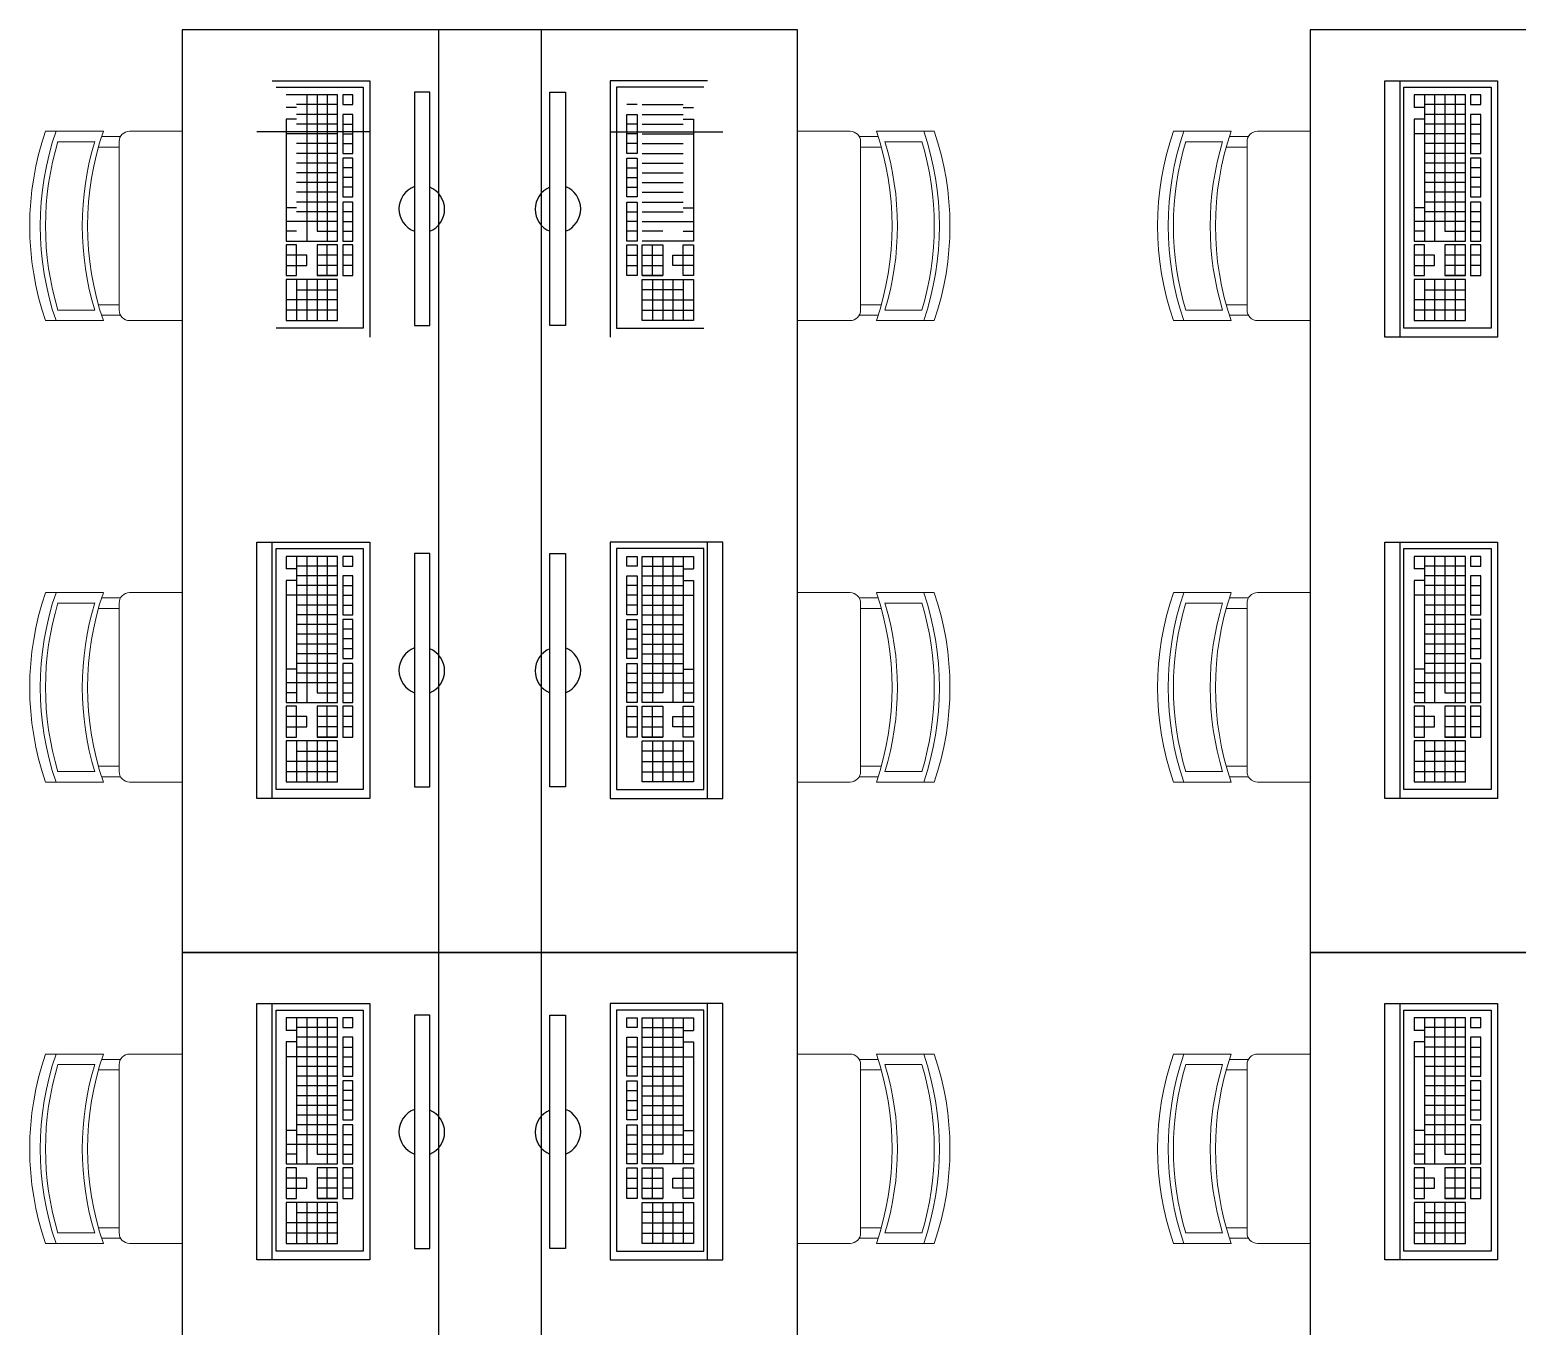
# Model space of a CAD drawing. Header units: millimetres. Extents: x 7034 to 7235, y -465 to -380.
# Drawn here: x 7184.072 to 7186.973, y -427.827 to -425.299 of the extents above; entities that cross this region are included whole.
import ezdxf

# ---------------------------------------------------------------- set-up
doc = ezdxf.new("R2010")
doc.units = ezdxf.units.MM
doc.header["$LTSCALE"] = 0.005
doc.linetypes.add('CONTINUO', pattern=[0])
doc.layers.get('0').update_dxf_attribs({"linetype": 'CONTINUO'})
doc.layers.add('- COTAS', color=12, linetype='Continuous')
doc.layers.add('0-LAYOUT', color=250, linetype='Continuous', lineweight=25)

# ---------------------------------------------------------------- blocks, each defined once
blk = doc.blocks.new('vafres')
at = {"lineweight": 13, "ltscale": 0.2}
for p, q in [((2157.847, 914.6481), (2157.847, 914.5352)), ((2158.2163, 914.6481), (2158.2163, 914.5352)), ((2157.8675, 914.5521), (2157.8675, 914.6239)), ((2158.1958, 914.5521), (2158.1958, 914.6239)), ((2157.8573, 914.5386), (2157.8573, 914.5017)), ((2157.8778, 914.5044), (2157.8778, 914.5455)), ((2158.1856, 914.5044), (2158.1856, 914.5448)), ((2158.2061, 914.5386), (2158.2061, 914.5017)), ((2158.1958, 914.5044), (2157.8675, 914.5044)), ((2157.847, 914.4839), (2157.847, 914.3813)), ((2158.2163, 914.4839), (2158.2163, 914.3813))]:
    blk.add_line(p, q, dxfattribs=at)
for centre, radius, start, end in [((2158.0317, 914.1094), 0.5694, 71.0753, 108.9246), ((2158.0317, 914.0889), 0.5694, 71.0753, 108.9246), ((2158.0317, 914.0787), 0.5694, 73.2016, 106.7984), ((2158.0317, 914.0787), 0.5694, 73.2016, 106.7984), ((2158.0317, 914.0069), 0.5694, 73.2016, 106.7984), ((2158.0317, 913.9966), 0.5694, 71.0753, 108.9246), ((2157.8675, 914.4839), 0.0205, 90, 180), ((2158.1958, 914.4839), 0.0205, 360, 90)]:
    blk.add_arc(centre, radius, start, end, dxfattribs=at)
blk = doc.blocks.new('A$C71B20ECF')
at = {"layer": '0-LAYOUT'}
for p, q in [((-0.895, -1.5), (-0.895, -5.3)), ((-0.695, -1.5), (-0.695, -5.3)), ((-1.2194, -1.5994), (-1.0294, -1.5994)), ((-1.2121, -1.6121), (-1.0421, -1.6121)), ((-1.0421, -1.6121), (-1.0421, -2.0821)), ((-1.0294, -1.5994), (-1.0294, -2.0994)), ((-0.9423, -1.6217), (-0.9423, -2.0769)), ((-0.9123, -1.6217), (-0.9423, -1.6217)), ((-0.9123, -2.0769), (-0.9123, -1.6217)), ((-0.6777, -2.0769), (-0.6777, -1.6217)), ((-0.6777, -1.6217), (-0.6477, -1.6217)), ((-0.6477, -1.6217), (-0.6477, -2.0769)), ((-0.5606, -1.5994), (-0.5606, -2.0994)), ((-0.3706, -1.5994), (-0.5606, -1.5994)), ((-0.5479, -1.6121), (-0.5479, -2.0821)), ((-0.3779, -1.6121), (-0.5479, -1.6121)), ((0.9506, -2.0994), (0.9506, -1.5994)), ((0.9506, -1.5994), (0.9806, -1.5994)), ((0.9806, -1.5994), (1.1706, -1.5994)), ((0.9806, -2.0994), (0.9806, -1.5994)), ((0.9879, -1.6121), (1.1579, -1.6121)), ((0.9879, -2.0821), (0.9879, -1.6121)), ((1.1579, -1.6121), (1.1579, -2.0821)), ((1.1706, -1.5994), (1.1706, -2.0994)), ((-1.0921, -1.6271), (-1.1921, -1.6271)), ((-1.1721, -1.6516), (-1.1921, -1.6516)), ((-1.0921, -1.6461), (-1.1721, -1.6461)), ((-1.1521, -1.6271), (-1.1521, -1.9121)), ((-1.1321, -1.6271), (-1.1321, -1.8931)), ((-1.1121, -1.6271), (-1.1121, -1.9121)), ((-1.0921, -1.9121), (-1.0921, -1.6271)), ((-1.0821, -1.6271), (-1.0821, -1.6461)), ((-1.0621, -1.6271), (-1.0821, -1.6271)), ((-1.0821, -1.6461), (-1.0621, -1.6461)), ((-1.0621, -1.6461), (-1.0621, -1.6271)), ((-0.5079, -1.6461), (-0.5279, -1.6461)), ((-0.4979, -1.6461), (-0.4179, -1.6461)), ((-0.4179, -1.6516), (-0.3979, -1.6516)), ((1.0079, -1.6271), (1.0079, -1.6516)), ((1.1079, -1.6271), (1.0079, -1.6271)), ((1.0279, -1.6516), (1.0079, -1.6516)), ((1.0279, -1.6271), (1.0279, -1.9121)), ((1.1079, -1.6461), (1.0279, -1.6461)), ((1.0479, -1.6271), (1.0479, -1.9121)), ((1.0679, -1.6271), (1.0679, -1.8931)), ((1.0879, -1.6271), (1.0879, -1.9121)), ((1.1079, -1.9121), (1.1079, -1.6271)), ((1.1179, -1.6271), (1.1179, -1.6461)), ((1.1379, -1.6271), (1.1179, -1.6271)), ((1.1179, -1.6461), (1.1379, -1.6461)), ((1.1379, -1.6461), (1.1379, -1.6271)), ((-1.1721, -1.6741), (-1.1921, -1.6741)), ((-1.1921, -1.6741), (-1.1921, -1.9121)), ((-1.0921, -1.6651), (-1.1721, -1.6651)), ((-1.0821, -1.6651), (-1.0821, -1.7411)), ((-1.0621, -1.6651), (-1.0821, -1.6651)), ((-1.0621, -1.7411), (-1.0621, -1.6651)), ((-0.5279, -1.7411), (-0.5279, -1.6651)), ((-0.5279, -1.6651), (-0.5079, -1.6651)), ((-0.5079, -1.6651), (-0.5079, -1.7411)), ((-0.4979, -1.6651), (-0.4179, -1.6651)), ((-0.4179, -1.6741), (-0.3979, -1.6741)), ((-0.3979, -1.6741), (-0.3979, -1.9121)), ((1.0279, -1.6741), (1.0079, -1.6741)), ((1.0079, -1.6741), (1.0079, -1.9121)), ((1.1079, -1.6651), (1.0279, -1.6651)), ((1.1179, -1.6651), (1.1179, -1.7411)), ((1.1379, -1.6651), (1.1179, -1.6651)), ((1.1379, -1.7411), (1.1379, -1.6651)), ((-1.2194, -1.6994), (-1.2494, -1.6994)), ((-1.0294, -1.6994), (-1.2194, -1.6994)), ((-1.0921, -1.7031), (-1.1921, -1.7031)), ((-1.0921, -1.6841), (-1.1721, -1.6841)), ((-1.0821, -1.6841), (-1.0621, -1.6841)), ((-1.0821, -1.7031), (-1.0621, -1.7031)), ((-0.5606, -1.6994), (-0.3706, -1.6994)), ((-0.5079, -1.6841), (-0.5279, -1.6841)), ((-0.5079, -1.7031), (-0.5279, -1.7031)), ((-0.4979, -1.6841), (-0.4179, -1.6841)), ((-0.4979, -1.7031), (-0.3979, -1.7031)), ((-0.3706, -1.6994), (-0.3406, -1.6994)), ((1.1079, -1.7031), (1.0079, -1.7031)), ((1.1079, -1.6841), (1.0279, -1.6841)), ((1.1179, -1.6841), (1.1379, -1.6841)), ((1.1179, -1.7031), (1.1379, -1.7031)), ((-1.0921, -1.7221), (-1.1721, -1.7221)), ((-1.0821, -1.7221), (-1.0621, -1.7221)), ((-0.5079, -1.7221), (-0.5279, -1.7221)), ((-0.4979, -1.7221), (-0.4179, -1.7221)), ((1.1079, -1.7221), (1.0279, -1.7221)), ((1.1179, -1.7221), (1.1379, -1.7221)), ((-1.0921, -1.7411), (-1.1721, -1.7411)), ((-1.0921, -1.7601), (-1.1721, -1.7601)), ((-1.0821, -1.7411), (-1.0621, -1.7411)), ((-1.0821, -1.7502), (-1.0821, -1.8262)), ((-1.0621, -1.7502), (-1.0821, -1.7502)), ((-1.0621, -1.7692), (-1.0821, -1.7692)), ((-1.0621, -1.8262), (-1.0621, -1.7502)), ((-0.5079, -1.7411), (-0.5279, -1.7411)), ((-0.5279, -1.8262), (-0.5279, -1.7502)), ((-0.5279, -1.7502), (-0.5079, -1.7502)), ((-0.5279, -1.7692), (-0.5079, -1.7692)), ((-0.5079, -1.7502), (-0.5079, -1.8262)), ((-0.4979, -1.7411), (-0.4179, -1.7411)), ((-0.4979, -1.7601), (-0.4179, -1.7601)), ((1.1079, -1.7411), (1.0279, -1.7411)), ((1.1079, -1.7601), (1.0279, -1.7601)), ((1.1179, -1.7411), (1.1379, -1.7411)), ((1.1179, -1.7502), (1.1179, -1.8262)), ((1.1379, -1.7502), (1.1179, -1.7502)), ((1.1379, -1.7692), (1.1179, -1.7692)), ((1.1379, -1.8262), (1.1379, -1.7502)), ((-1.0921, -1.7791), (-1.1721, -1.7791)), ((-1.0921, -1.7981), (-1.1721, -1.7981)), ((-1.0621, -1.7882), (-1.0821, -1.7882)), ((-0.5279, -1.7882), (-0.5079, -1.7882)), ((-0.4979, -1.7791), (-0.4179, -1.7791)), ((-0.4979, -1.7981), (-0.4179, -1.7981)), ((1.1079, -1.7791), (1.0279, -1.7791)), ((1.1079, -1.7981), (1.0279, -1.7981)), ((1.1379, -1.7882), (1.1179, -1.7882)), ((-1.0921, -1.8171), (-1.1721, -1.8171)), ((-1.0621, -1.8072), (-1.0821, -1.8072)), ((-1.0821, -1.8262), (-1.0621, -1.8262)), ((-0.5279, -1.8072), (-0.5079, -1.8072)), ((-0.5079, -1.8262), (-0.5279, -1.8262)), ((-0.4979, -1.8171), (-0.4179, -1.8171)), ((1.1079, -1.8171), (1.0279, -1.8171)), ((1.1379, -1.8072), (1.1179, -1.8072)), ((1.1179, -1.8262), (1.1379, -1.8262)), ((-1.1721, -1.8471), (-1.1921, -1.8471)), ((-1.0921, -1.8361), (-1.1721, -1.8361)), ((-1.0921, -1.8551), (-1.1721, -1.8551)), ((-1.0821, -1.8361), (-1.0821, -1.9121)), ((-1.0621, -1.8361), (-1.0821, -1.8361)), ((-1.0621, -1.8551), (-1.0821, -1.8551)), ((-1.0621, -1.9121), (-1.0621, -1.8361)), ((-0.5279, -1.9121), (-0.5279, -1.8361)), ((-0.5279, -1.8361), (-0.5079, -1.8361)), ((-0.5279, -1.8551), (-0.5079, -1.8551)), ((-0.5079, -1.8361), (-0.5079, -1.9121)), ((-0.4979, -1.8361), (-0.4179, -1.8361)), ((-0.4979, -1.8551), (-0.4179, -1.8551)), ((-0.4179, -1.8471), (-0.3979, -1.8471)), ((1.0279, -1.8471), (1.0079, -1.8471)), ((1.1079, -1.8361), (1.0279, -1.8361)), ((1.1079, -1.8551), (1.0279, -1.8551)), ((1.1179, -1.8361), (1.1179, -1.9121)), ((1.1379, -1.8361), (1.1179, -1.8361)), ((1.1379, -1.8551), (1.1179, -1.8551)), ((1.1379, -1.9121), (1.1379, -1.8361)), ((-1.0921, -1.8741), (-1.1921, -1.8741)), ((-1.0821, -1.8741), (-1.0621, -1.8741)), ((-0.5079, -1.8741), (-0.5279, -1.8741)), ((-0.4979, -1.8741), (-0.3979, -1.8741)), ((1.1079, -1.8741), (1.0079, -1.8741)), ((1.1179, -1.8741), (1.1379, -1.8741)), ((-1.1721, -1.8931), (-1.1921, -1.8931)), ((-1.1921, -1.9121), (-1.0921, -1.9121)), ((-1.1321, -1.8931), (-1.0921, -1.8931)), ((-1.0821, -1.8931), (-1.0621, -1.8931)), ((-1.0821, -1.9121), (-1.0621, -1.9121)), ((-0.5079, -1.8931), (-0.5279, -1.8931)), ((-0.5079, -1.9121), (-0.5279, -1.9121)), ((-0.4579, -1.8931), (-0.4979, -1.8931)), ((-0.3979, -1.9121), (-0.4979, -1.9121)), ((-0.4179, -1.8931), (-0.3979, -1.8931)), ((1.0279, -1.8931), (1.0079, -1.8931)), ((1.0079, -1.9121), (1.1079, -1.9121)), ((1.0679, -1.8931), (1.1079, -1.8931)), ((1.1179, -1.8931), (1.1379, -1.8931)), ((1.1179, -1.9121), (1.1379, -1.9121)), ((-1.1921, -1.9196), (-1.1921, -1.9796)), ((-1.1721, -1.9196), (-1.1921, -1.9196)), ((-1.1521, -1.9396), (-1.1921, -1.9396)), ((-1.1721, -1.9796), (-1.1721, -1.9196)), ((-1.1521, -1.9596), (-1.1521, -1.9396)), ((-1.1321, -1.9196), (-1.1321, -1.9796)), ((-1.0921, -1.9196), (-1.1321, -1.9196)), ((-1.0921, -1.9396), (-1.1321, -1.9396)), ((-1.1121, -1.9796), (-1.1121, -1.9196)), ((-1.0921, -1.9796), (-1.0921, -1.9196)), ((-1.0821, -1.9196), (-1.0821, -1.9796)), ((-1.0621, -1.9196), (-1.0821, -1.9196)), ((-1.0621, -1.9396), (-1.0821, -1.9396)), ((-1.0621, -1.9796), (-1.0621, -1.9196)), ((-0.5279, -1.9796), (-0.5279, -1.9196)), ((-0.5279, -1.9196), (-0.5079, -1.9196)), ((-0.5279, -1.9396), (-0.5079, -1.9396)), ((-0.5079, -1.9196), (-0.5079, -1.9796)), ((-0.4979, -1.9796), (-0.4979, -1.9196)), ((-0.4979, -1.9196), (-0.4579, -1.9196)), ((-0.4979, -1.9396), (-0.4579, -1.9396)), ((-0.4779, -1.9796), (-0.4779, -1.9196)), ((-0.4579, -1.9196), (-0.4579, -1.9796)), ((-0.4379, -1.9596), (-0.4379, -1.9396)), ((-0.4379, -1.9396), (-0.3979, -1.9396)), ((-0.4179, -1.9196), (-0.3979, -1.9196)), ((-0.4179, -1.9796), (-0.4179, -1.9196)), ((-0.3979, -1.9196), (-0.3979, -1.9796)), ((1.0079, -1.9196), (1.0079, -1.9796)), ((1.0279, -1.9196), (1.0079, -1.9196)), ((1.0479, -1.9396), (1.0079, -1.9396)), ((1.0279, -1.9796), (1.0279, -1.9196)), ((1.0479, -1.9596), (1.0479, -1.9396)), ((1.0679, -1.9196), (1.0679, -1.9796)), ((1.1079, -1.9196), (1.0679, -1.9196)), ((1.1079, -1.9396), (1.0679, -1.9396)), ((1.0879, -1.9796), (1.0879, -1.9196)), ((1.1079, -1.9796), (1.1079, -1.9196)), ((1.1179, -1.9196), (1.1179, -1.9796)), ((1.1379, -1.9196), (1.1179, -1.9196)), ((1.1379, -1.9396), (1.1179, -1.9396)), ((1.1379, -1.9796), (1.1379, -1.9196)), ((-1.1921, -1.9596), (-1.1521, -1.9596)), ((-1.0921, -1.9596), (-1.1321, -1.9596)), ((-1.0621, -1.9596), (-1.0821, -1.9596)), ((-0.5279, -1.9596), (-0.5079, -1.9596)), ((-0.4979, -1.9596), (-0.4579, -1.9596)), ((-0.3979, -1.9596), (-0.4379, -1.9596)), ((1.0079, -1.9596), (1.0479, -1.9596)), ((1.1079, -1.9596), (1.0679, -1.9596)), ((1.1379, -1.9596), (1.1179, -1.9596)), ((-1.1921, -1.9796), (-1.1721, -1.9796)), ((-1.1921, -1.9871), (-1.1921, -2.0671)), ((-1.0921, -1.9871), (-1.1921, -1.9871)), ((-1.1721, -1.9871), (-1.1721, -2.0671)), ((-1.1521, -1.9871), (-1.1521, -2.0671)), ((-1.1321, -1.9796), (-1.0921, -1.9796)), ((-1.0921, -1.9796), (-1.1321, -1.9796)), ((-1.1321, -1.9871), (-1.1321, -2.0671)), ((-1.1121, -1.9871), (-1.1121, -2.0671)), ((-1.0921, -2.0671), (-1.0921, -1.9871)), ((-1.0821, -1.9796), (-1.0621, -1.9796)), ((-0.5079, -1.9796), (-0.5279, -1.9796)), ((-0.4579, -1.9796), (-0.4979, -1.9796)), ((-0.4979, -1.9796), (-0.4579, -1.9796)), ((-0.4979, -2.0671), (-0.4979, -1.9871)), ((-0.4979, -1.9871), (-0.3979, -1.9871)), ((-0.4779, -1.9871), (-0.4779, -2.0671)), ((-0.4579, -1.9871), (-0.4579, -2.0671)), ((-0.4379, -1.9871), (-0.4379, -2.0671)), ((-0.3979, -1.9796), (-0.4179, -1.9796)), ((-0.4179, -1.9871), (-0.4179, -2.0671)), ((-0.3979, -1.9871), (-0.3979, -2.0671)), ((1.0079, -1.9796), (1.0279, -1.9796)), ((1.0079, -1.9871), (1.0079, -2.0671)), ((1.1079, -1.9871), (1.0079, -1.9871)), ((1.0279, -1.9871), (1.0279, -2.0671)), ((1.0479, -1.9871), (1.0479, -2.0671)), ((1.0679, -1.9796), (1.1079, -1.9796)), ((1.1079, -1.9796), (1.0679, -1.9796)), ((1.0679, -1.9871), (1.0679, -2.0671)), ((1.0879, -1.9871), (1.0879, -2.0671)), ((1.1079, -2.0671), (1.1079, -1.9871)), ((1.1179, -1.9796), (1.1379, -1.9796)), ((-1.0921, -2.0271), (-1.1921, -2.0271)), ((-1.1721, -2.0071), (-1.0921, -2.0071)), ((-0.4179, -2.0071), (-0.4979, -2.0071)), ((-0.4979, -2.0271), (-0.3979, -2.0271)), ((1.1079, -2.0271), (1.0079, -2.0271)), ((1.0279, -2.0071), (1.1079, -2.0071)), ((-1.0921, -2.0471), (-1.1921, -2.0471)), ((-0.4979, -2.0471), (-0.3979, -2.0471)), ((1.1079, -2.0471), (1.0079, -2.0471)), ((-1.0421, -2.0821), (-1.2121, -2.0821)), ((-1.1921, -2.0671), (-1.0921, -2.0671)), ((-0.9423, -2.0769), (-0.9123, -2.0769)), ((-0.6477, -2.0769), (-0.6777, -2.0769)), ((-0.5479, -2.0821), (-0.3779, -2.0821)), ((-0.3979, -2.0671), (-0.4979, -2.0671)), ((1.1579, -2.0821), (0.9879, -2.0821)), ((1.0079, -2.0671), (1.1079, -2.0671)), ((0.9806, -2.0994), (0.9506, -2.0994)), ((1.1706, -2.0994), (0.9806, -2.0994)), ((-1.2494, -2.9994), (-1.2494, -2.4994)), ((-1.2494, -2.4994), (-1.2194, -2.4994)), ((-1.2194, -2.4994), (-1.0294, -2.4994)), ((-1.2194, -2.9994), (-1.2194, -2.4994)), ((-1.2121, -2.5121), (-1.0421, -2.5121)), ((-1.2121, -2.9821), (-1.2121, -2.5121)), ((-1.0421, -2.5121), (-1.0421, -2.9821)), ((-1.0294, -2.4994), (-1.0294, -2.9994)), ((-0.9423, -2.5217), (-0.9423, -2.9769)), ((-0.9123, -2.5217), (-0.9423, -2.5217)), ((-0.9123, -2.9769), (-0.9123, -2.5217)), ((-0.6777, -2.9769), (-0.6777, -2.5217)), ((-0.6777, -2.5217), (-0.6477, -2.5217)), ((-0.6477, -2.5217), (-0.6477, -2.9769)), ((-0.5606, -2.4994), (-0.5606, -2.9994)), ((-0.3706, -2.4994), (-0.5606, -2.4994)), ((-0.5479, -2.5121), (-0.5479, -2.9821)), ((-0.3779, -2.5121), (-0.5479, -2.5121)), ((-0.3779, -2.9821), (-0.3779, -2.5121)), ((-0.3706, -2.9994), (-0.3706, -2.4994)), ((-0.3406, -2.4994), (-0.3706, -2.4994)), ((-0.3406, -2.9994), (-0.3406, -2.4994)), ((0.9506, -2.9994), (0.9506, -2.4994)), ((0.9506, -2.4994), (0.9806, -2.4994)), ((0.9806, -2.4994), (1.1706, -2.4994)), ((0.9806, -2.9994), (0.9806, -2.4994)), ((0.9879, -2.5121), (1.1579, -2.5121)), ((0.9879, -2.9821), (0.9879, -2.5121)), ((1.1579, -2.5121), (1.1579, -2.9821)), ((1.1706, -2.4994), (1.1706, -2.9994)), ((-1.1921, -2.5271), (-1.1921, -2.5516)), ((-1.0921, -2.5271), (-1.1921, -2.5271)), ((-1.1721, -2.5516), (-1.1921, -2.5516)), ((-1.1721, -2.5271), (-1.1721, -2.8121)), ((-1.0921, -2.5461), (-1.1721, -2.5461)), ((-1.1521, -2.5271), (-1.1521, -2.8121)), ((-1.1321, -2.5271), (-1.1321, -2.7931)), ((-1.1121, -2.5271), (-1.1121, -2.8121)), ((-1.0921, -2.8121), (-1.0921, -2.5271)), ((-1.0821, -2.5271), (-1.0821, -2.5461)), ((-1.0621, -2.5271), (-1.0821, -2.5271)), ((-1.0821, -2.5461), (-1.0621, -2.5461)), ((-1.0621, -2.5461), (-1.0621, -2.5271)), ((-0.5279, -2.5461), (-0.5279, -2.5271)), ((-0.5279, -2.5271), (-0.5079, -2.5271)), ((-0.5079, -2.5461), (-0.5279, -2.5461)), ((-0.5079, -2.5271), (-0.5079, -2.5461)), ((-0.4979, -2.8121), (-0.4979, -2.5271)), ((-0.4979, -2.5271), (-0.3979, -2.5271)), ((-0.4979, -2.5461), (-0.4179, -2.5461)), ((-0.4779, -2.5271), (-0.4779, -2.8121)), ((-0.4579, -2.5271), (-0.4579, -2.7931)), ((-0.4379, -2.5271), (-0.4379, -2.8121)), ((-0.4179, -2.5271), (-0.4179, -2.8121)), ((-0.4179, -2.5516), (-0.3979, -2.5516)), ((-0.3979, -2.5271), (-0.3979, -2.5516)), ((1.0079, -2.5271), (1.0079, -2.5516)), ((1.1079, -2.5271), (1.0079, -2.5271)), ((1.0279, -2.5516), (1.0079, -2.5516)), ((1.0279, -2.5271), (1.0279, -2.8121)), ((1.1079, -2.5461), (1.0279, -2.5461)), ((1.0479, -2.5271), (1.0479, -2.8121)), ((1.0679, -2.5271), (1.0679, -2.7931)), ((1.0879, -2.5271), (1.0879, -2.8121)), ((1.1079, -2.8121), (1.1079, -2.5271)), ((1.1179, -2.5271), (1.1179, -2.5461)), ((1.1379, -2.5271), (1.1179, -2.5271)), ((1.1179, -2.5461), (1.1379, -2.5461)), ((1.1379, -2.5461), (1.1379, -2.5271)), ((-1.1721, -2.5741), (-1.1921, -2.5741)), ((-1.1921, -2.5741), (-1.1921, -2.8121)), ((-1.0921, -2.5651), (-1.1721, -2.5651)), ((-1.0821, -2.5651), (-1.0821, -2.6411)), ((-1.0621, -2.5651), (-1.0821, -2.5651)), ((-1.0621, -2.6411), (-1.0621, -2.5651)), ((-0.5279, -2.6411), (-0.5279, -2.5651)), ((-0.5279, -2.5651), (-0.5079, -2.5651)), ((-0.5079, -2.5651), (-0.5079, -2.6411)), ((-0.4979, -2.5651), (-0.4179, -2.5651)), ((-0.4179, -2.5741), (-0.3979, -2.5741)), ((-0.3979, -2.5741), (-0.3979, -2.8121)), ((1.0279, -2.5741), (1.0079, -2.5741)), ((1.0079, -2.5741), (1.0079, -2.8121)), ((1.1079, -2.5651), (1.0279, -2.5651)), ((1.1179, -2.5651), (1.1179, -2.6411)), ((1.1379, -2.5651), (1.1179, -2.5651)), ((1.1379, -2.6411), (1.1379, -2.5651)), ((-1.0921, -2.6031), (-1.1921, -2.6031)), ((-1.0921, -2.5841), (-1.1721, -2.5841)), ((-1.0821, -2.5841), (-1.0621, -2.5841)), ((-1.0821, -2.6031), (-1.0621, -2.6031)), ((-0.5079, -2.5841), (-0.5279, -2.5841)), ((-0.5079, -2.6031), (-0.5279, -2.6031)), ((-0.4979, -2.5841), (-0.4179, -2.5841)), ((-0.4979, -2.6031), (-0.3979, -2.6031)), ((1.1079, -2.6031), (1.0079, -2.6031)), ((1.1079, -2.5841), (1.0279, -2.5841)), ((1.1179, -2.5841), (1.1379, -2.5841)), ((1.1179, -2.6031), (1.1379, -2.6031)), ((-1.0921, -2.6221), (-1.1721, -2.6221)), ((-1.0821, -2.6221), (-1.0621, -2.6221)), ((-0.5079, -2.6221), (-0.5279, -2.6221)), ((-0.4979, -2.6221), (-0.4179, -2.6221)), ((1.1079, -2.6221), (1.0279, -2.6221)), ((1.1179, -2.6221), (1.1379, -2.6221)), ((-1.0921, -2.6411), (-1.1721, -2.6411)), ((-1.0921, -2.6601), (-1.1721, -2.6601)), ((-1.0821, -2.6411), (-1.0621, -2.6411)), ((-1.0821, -2.6502), (-1.0821, -2.7262)), ((-1.0621, -2.6502), (-1.0821, -2.6502)), ((-1.0621, -2.6692), (-1.0821, -2.6692)), ((-1.0621, -2.7262), (-1.0621, -2.6502)), ((-0.5079, -2.6411), (-0.5279, -2.6411)), ((-0.5279, -2.7262), (-0.5279, -2.6502)), ((-0.5279, -2.6502), (-0.5079, -2.6502)), ((-0.5279, -2.6692), (-0.5079, -2.6692)), ((-0.5079, -2.6502), (-0.5079, -2.7262)), ((-0.4979, -2.6411), (-0.4179, -2.6411)), ((-0.4979, -2.6601), (-0.4179, -2.6601)), ((1.1079, -2.6411), (1.0279, -2.6411)), ((1.1079, -2.6601), (1.0279, -2.6601)), ((1.1179, -2.6411), (1.1379, -2.6411)), ((1.1179, -2.6502), (1.1179, -2.7262)), ((1.1379, -2.6502), (1.1179, -2.6502)), ((1.1379, -2.6692), (1.1179, -2.6692)), ((1.1379, -2.7262), (1.1379, -2.6502)), ((-1.0921, -2.6791), (-1.1721, -2.6791)), ((-1.0921, -2.6981), (-1.1721, -2.6981)), ((-1.0621, -2.6882), (-1.0821, -2.6882)), ((-0.5279, -2.6882), (-0.5079, -2.6882)), ((-0.4979, -2.6791), (-0.4179, -2.6791)), ((-0.4979, -2.6981), (-0.4179, -2.6981)), ((1.1079, -2.6791), (1.0279, -2.6791)), ((1.1079, -2.6981), (1.0279, -2.6981)), ((1.1379, -2.6882), (1.1179, -2.6882)), ((-1.0921, -2.7171), (-1.1721, -2.7171)), ((-1.0621, -2.7072), (-1.0821, -2.7072)), ((-1.0821, -2.7262), (-1.0621, -2.7262)), ((-0.5279, -2.7072), (-0.5079, -2.7072)), ((-0.5079, -2.7262), (-0.5279, -2.7262)), ((-0.4979, -2.7171), (-0.4179, -2.7171)), ((1.1079, -2.7171), (1.0279, -2.7171)), ((1.1379, -2.7072), (1.1179, -2.7072)), ((1.1179, -2.7262), (1.1379, -2.7262)), ((-1.1721, -2.7471), (-1.1921, -2.7471)), ((-1.0921, -2.7361), (-1.1721, -2.7361)), ((-1.0921, -2.7551), (-1.1721, -2.7551)), ((-1.0821, -2.7361), (-1.0821, -2.8121)), ((-1.0621, -2.7361), (-1.0821, -2.7361)), ((-1.0621, -2.7551), (-1.0821, -2.7551)), ((-1.0621, -2.8121), (-1.0621, -2.7361)), ((-0.5279, -2.8121), (-0.5279, -2.7361)), ((-0.5279, -2.7361), (-0.5079, -2.7361)), ((-0.5279, -2.7551), (-0.5079, -2.7551)), ((-0.5079, -2.7361), (-0.5079, -2.8121)), ((-0.4979, -2.7361), (-0.4179, -2.7361)), ((-0.4979, -2.7551), (-0.4179, -2.7551)), ((-0.4179, -2.7471), (-0.3979, -2.7471)), ((1.0279, -2.7471), (1.0079, -2.7471)), ((1.1079, -2.7361), (1.0279, -2.7361)), ((1.1079, -2.7551), (1.0279, -2.7551)), ((1.1179, -2.7361), (1.1179, -2.8121)), ((1.1379, -2.7361), (1.1179, -2.7361)), ((1.1379, -2.7551), (1.1179, -2.7551)), ((1.1379, -2.8121), (1.1379, -2.7361)), ((-1.0921, -2.7741), (-1.1921, -2.7741)), ((-1.0821, -2.7741), (-1.0621, -2.7741)), ((-0.5079, -2.7741), (-0.5279, -2.7741)), ((-0.4979, -2.7741), (-0.3979, -2.7741)), ((1.1079, -2.7741), (1.0079, -2.7741)), ((1.1179, -2.7741), (1.1379, -2.7741)), ((-1.1721, -2.7931), (-1.1921, -2.7931)), ((-1.1921, -2.8121), (-1.0921, -2.8121)), ((-1.1321, -2.7931), (-1.0921, -2.7931)), ((-1.0821, -2.7931), (-1.0621, -2.7931)), ((-1.0821, -2.8121), (-1.0621, -2.8121)), ((-0.5079, -2.7931), (-0.5279, -2.7931)), ((-0.5079, -2.8121), (-0.5279, -2.8121)), ((-0.4579, -2.7931), (-0.4979, -2.7931)), ((-0.3979, -2.8121), (-0.4979, -2.8121)), ((-0.4179, -2.7931), (-0.3979, -2.7931)), ((1.0279, -2.7931), (1.0079, -2.7931)), ((1.0079, -2.8121), (1.1079, -2.8121)), ((1.0679, -2.7931), (1.1079, -2.7931)), ((1.1179, -2.7931), (1.1379, -2.7931)), ((1.1179, -2.8121), (1.1379, -2.8121)), ((-1.1921, -2.8196), (-1.1921, -2.8796)), ((-1.1721, -2.8196), (-1.1921, -2.8196)), ((-1.1521, -2.8396), (-1.1921, -2.8396)), ((-1.1721, -2.8796), (-1.1721, -2.8196)), ((-1.1521, -2.8596), (-1.1521, -2.8396)), ((-1.1321, -2.8196), (-1.1321, -2.8796)), ((-1.0921, -2.8196), (-1.1321, -2.8196)), ((-1.0921, -2.8396), (-1.1321, -2.8396)), ((-1.1121, -2.8796), (-1.1121, -2.8196)), ((-1.0921, -2.8796), (-1.0921, -2.8196)), ((-1.0821, -2.8196), (-1.0821, -2.8796)), ((-1.0621, -2.8196), (-1.0821, -2.8196)), ((-1.0621, -2.8396), (-1.0821, -2.8396)), ((-1.0621, -2.8796), (-1.0621, -2.8196)), ((-0.5279, -2.8796), (-0.5279, -2.8196)), ((-0.5279, -2.8196), (-0.5079, -2.8196)), ((-0.5279, -2.8396), (-0.5079, -2.8396)), ((-0.5079, -2.8196), (-0.5079, -2.8796)), ((-0.4979, -2.8796), (-0.4979, -2.8196)), ((-0.4979, -2.8196), (-0.4579, -2.8196)), ((-0.4979, -2.8396), (-0.4579, -2.8396)), ((-0.4779, -2.8796), (-0.4779, -2.8196)), ((-0.4579, -2.8196), (-0.4579, -2.8796)), ((-0.4379, -2.8596), (-0.4379, -2.8396)), ((-0.4379, -2.8396), (-0.3979, -2.8396)), ((-0.4179, -2.8196), (-0.3979, -2.8196)), ((-0.4179, -2.8796), (-0.4179, -2.8196)), ((-0.3979, -2.8196), (-0.3979, -2.8796)), ((1.0079, -2.8196), (1.0079, -2.8796)), ((1.0279, -2.8196), (1.0079, -2.8196)), ((1.0479, -2.8396), (1.0079, -2.8396)), ((1.0279, -2.8796), (1.0279, -2.8196)), ((1.0479, -2.8596), (1.0479, -2.8396)), ((1.0679, -2.8196), (1.0679, -2.8796)), ((1.1079, -2.8196), (1.0679, -2.8196)), ((1.1079, -2.8396), (1.0679, -2.8396)), ((1.0879, -2.8796), (1.0879, -2.8196)), ((1.1079, -2.8796), (1.1079, -2.8196)), ((1.1179, -2.8196), (1.1179, -2.8796)), ((1.1379, -2.8196), (1.1179, -2.8196)), ((1.1379, -2.8396), (1.1179, -2.8396)), ((1.1379, -2.8796), (1.1379, -2.8196)), ((-1.1921, -2.8596), (-1.1521, -2.8596)), ((-1.0921, -2.8596), (-1.1321, -2.8596)), ((-1.0621, -2.8596), (-1.0821, -2.8596)), ((-0.5279, -2.8596), (-0.5079, -2.8596)), ((-0.4979, -2.8596), (-0.4579, -2.8596)), ((-0.3979, -2.8596), (-0.4379, -2.8596)), ((1.0079, -2.8596), (1.0479, -2.8596)), ((1.1079, -2.8596), (1.0679, -2.8596)), ((1.1379, -2.8596), (1.1179, -2.8596)), ((-1.1921, -2.8796), (-1.1721, -2.8796)), ((-1.1921, -2.8871), (-1.1921, -2.9671)), ((-1.0921, -2.8871), (-1.1921, -2.8871)), ((-1.1721, -2.8871), (-1.1721, -2.9671)), ((-1.1521, -2.8871), (-1.1521, -2.9671)), ((-1.1321, -2.8796), (-1.0921, -2.8796)), ((-1.0921, -2.8796), (-1.1321, -2.8796)), ((-1.1321, -2.8871), (-1.1321, -2.9671)), ((-1.1121, -2.8871), (-1.1121, -2.9671)), ((-1.0921, -2.9671), (-1.0921, -2.8871)), ((-1.0821, -2.8796), (-1.0621, -2.8796)), ((-0.5079, -2.8796), (-0.5279, -2.8796)), ((-0.4579, -2.8796), (-0.4979, -2.8796)), ((-0.4979, -2.8796), (-0.4579, -2.8796)), ((-0.4979, -2.9671), (-0.4979, -2.8871)), ((-0.4979, -2.8871), (-0.3979, -2.8871)), ((-0.4779, -2.8871), (-0.4779, -2.9671)), ((-0.4579, -2.8871), (-0.4579, -2.9671)), ((-0.4379, -2.8871), (-0.4379, -2.9671)), ((-0.3979, -2.8796), (-0.4179, -2.8796)), ((-0.4179, -2.8871), (-0.4179, -2.9671)), ((-0.3979, -2.8871), (-0.3979, -2.9671)), ((1.0079, -2.8796), (1.0279, -2.8796)), ((1.0079, -2.8871), (1.0079, -2.9671)), ((1.1079, -2.8871), (1.0079, -2.8871)), ((1.0279, -2.8871), (1.0279, -2.9671)), ((1.0479, -2.8871), (1.0479, -2.9671)), ((1.0679, -2.8796), (1.1079, -2.8796)), ((1.1079, -2.8796), (1.0679, -2.8796)), ((1.0679, -2.8871), (1.0679, -2.9671)), ((1.0879, -2.8871), (1.0879, -2.9671)), ((1.1079, -2.9671), (1.1079, -2.8871)), ((1.1179, -2.8796), (1.1379, -2.8796)), ((-1.0921, -2.9271), (-1.1921, -2.9271)), ((-1.1721, -2.9071), (-1.0921, -2.9071)), ((-0.4179, -2.9071), (-0.4979, -2.9071)), ((-0.4979, -2.9271), (-0.3979, -2.9271)), ((1.1079, -2.9271), (1.0079, -2.9271)), ((1.0279, -2.9071), (1.1079, -2.9071)), ((-1.0921, -2.9471), (-1.1921, -2.9471)), ((-0.4979, -2.9471), (-0.3979, -2.9471)), ((1.1079, -2.9471), (1.0079, -2.9471)), ((-1.0421, -2.9821), (-1.2121, -2.9821)), ((-1.1921, -2.9671), (-1.0921, -2.9671)), ((-0.9423, -2.9769), (-0.9123, -2.9769)), ((-0.6477, -2.9769), (-0.6777, -2.9769)), ((-0.5479, -2.9821), (-0.3779, -2.9821)), ((-0.3979, -2.9671), (-0.4979, -2.9671)), ((1.1579, -2.9821), (0.9879, -2.9821)), ((1.0079, -2.9671), (1.1079, -2.9671)), ((-1.2194, -2.9994), (-1.2494, -2.9994)), ((-1.0294, -2.9994), (-1.2194, -2.9994)), ((-0.5606, -2.9994), (-0.3706, -2.9994)), ((-0.3706, -2.9994), (-0.3406, -2.9994)), ((0.9806, -2.9994), (0.9506, -2.9994)), ((1.1706, -2.9994), (0.9806, -2.9994)), ((-1.2494, -3.8994), (-1.2494, -3.3994)), ((-1.2494, -3.3994), (-1.2194, -3.3994)), ((-1.2194, -3.3994), (-1.0294, -3.3994)), ((-1.2194, -3.8994), (-1.2194, -3.3994)), ((-1.2121, -3.4121), (-1.0421, -3.4121)), ((-1.2121, -3.8821), (-1.2121, -3.4121)), ((-1.0421, -3.4121), (-1.0421, -3.8821)), ((-1.0294, -3.3994), (-1.0294, -3.8994)), ((-0.9423, -3.4217), (-0.9423, -3.8769)), ((-0.9123, -3.4217), (-0.9423, -3.4217)), ((-0.9123, -3.8769), (-0.9123, -3.4217)), ((-0.6777, -3.8769), (-0.6777, -3.4217)), ((-0.6777, -3.4217), (-0.6477, -3.4217)), ((-0.6477, -3.4217), (-0.6477, -3.8769)), ((-0.5606, -3.3994), (-0.5606, -3.8994)), ((-0.3706, -3.3994), (-0.5606, -3.3994)), ((-0.5479, -3.4121), (-0.5479, -3.8821)), ((-0.3779, -3.4121), (-0.5479, -3.4121)), ((-0.3779, -3.8821), (-0.3779, -3.4121)), ((-0.3706, -3.8994), (-0.3706, -3.3994)), ((-0.3406, -3.3994), (-0.3706, -3.3994)), ((-0.3406, -3.8994), (-0.3406, -3.3994)), ((0.9506, -3.8994), (0.9506, -3.3994)), ((0.9506, -3.3994), (0.9806, -3.3994)), ((0.9806, -3.3994), (1.1706, -3.3994)), ((0.9806, -3.8994), (0.9806, -3.3994)), ((0.9879, -3.4121), (1.1579, -3.4121)), ((0.9879, -3.8821), (0.9879, -3.4121)), ((1.1579, -3.4121), (1.1579, -3.8821)), ((1.1706, -3.3994), (1.1706, -3.8994)), ((-1.1921, -3.4271), (-1.1921, -3.4516)), ((-1.0921, -3.4271), (-1.1921, -3.4271)), ((-1.1721, -3.4516), (-1.1921, -3.4516)), ((-1.1721, -3.4271), (-1.1721, -3.7121)), ((-1.0921, -3.4461), (-1.1721, -3.4461)), ((-1.1521, -3.4271), (-1.1521, -3.7121)), ((-1.1321, -3.4271), (-1.1321, -3.6931)), ((-1.1121, -3.4271), (-1.1121, -3.7121)), ((-1.0921, -3.7121), (-1.0921, -3.4271)), ((-1.0821, -3.4271), (-1.0821, -3.4461)), ((-1.0621, -3.4271), (-1.0821, -3.4271)), ((-1.0821, -3.4461), (-1.0621, -3.4461)), ((-1.0621, -3.4461), (-1.0621, -3.4271)), ((-0.5279, -3.4461), (-0.5279, -3.4271)), ((-0.5279, -3.4271), (-0.5079, -3.4271)), ((-0.5079, -3.4461), (-0.5279, -3.4461)), ((-0.5079, -3.4271), (-0.5079, -3.4461)), ((-0.4979, -3.7121), (-0.4979, -3.4271)), ((-0.4979, -3.4271), (-0.3979, -3.4271)), ((-0.4979, -3.4461), (-0.4179, -3.4461)), ((-0.4779, -3.4271), (-0.4779, -3.7121)), ((-0.4579, -3.4271), (-0.4579, -3.6931)), ((-0.4379, -3.4271), (-0.4379, -3.7121)), ((-0.4179, -3.4271), (-0.4179, -3.7121)), ((-0.4179, -3.4516), (-0.3979, -3.4516)), ((-0.3979, -3.4271), (-0.3979, -3.4516)), ((1.0079, -3.4271), (1.0079, -3.4516)), ((1.1079, -3.4271), (1.0079, -3.4271)), ((1.0279, -3.4516), (1.0079, -3.4516)), ((1.0279, -3.4271), (1.0279, -3.7121)), ((1.1079, -3.4461), (1.0279, -3.4461)), ((1.0479, -3.4271), (1.0479, -3.7121)), ((1.0679, -3.4271), (1.0679, -3.6931)), ((1.0879, -3.4271), (1.0879, -3.7121)), ((1.1079, -3.7121), (1.1079, -3.4271)), ((1.1179, -3.4271), (1.1179, -3.4461)), ((1.1379, -3.4271), (1.1179, -3.4271)), ((1.1179, -3.4461), (1.1379, -3.4461)), ((1.1379, -3.4461), (1.1379, -3.4271)), ((-1.1721, -3.4741), (-1.1921, -3.4741)), ((-1.1921, -3.4741), (-1.1921, -3.7121)), ((-1.0921, -3.4651), (-1.1721, -3.4651)), ((-1.0821, -3.4651), (-1.0821, -3.5411)), ((-1.0621, -3.4651), (-1.0821, -3.4651)), ((-1.0621, -3.5411), (-1.0621, -3.4651)), ((-0.5279, -3.5411), (-0.5279, -3.4651)), ((-0.5279, -3.4651), (-0.5079, -3.4651)), ((-0.5079, -3.4651), (-0.5079, -3.5411)), ((-0.4979, -3.4651), (-0.4179, -3.4651)), ((-0.4179, -3.4741), (-0.3979, -3.4741)), ((-0.3979, -3.4741), (-0.3979, -3.7121)), ((1.0279, -3.4741), (1.0079, -3.4741)), ((1.0079, -3.4741), (1.0079, -3.7121)), ((1.1079, -3.4651), (1.0279, -3.4651)), ((1.1179, -3.4651), (1.1179, -3.5411)), ((1.1379, -3.4651), (1.1179, -3.4651)), ((1.1379, -3.5411), (1.1379, -3.4651)), ((-1.0921, -3.5031), (-1.1921, -3.5031)), ((-1.0921, -3.4841), (-1.1721, -3.4841)), ((-1.0821, -3.4841), (-1.0621, -3.4841)), ((-1.0821, -3.5031), (-1.0621, -3.5031)), ((-0.5079, -3.4841), (-0.5279, -3.4841)), ((-0.5079, -3.5031), (-0.5279, -3.5031)), ((-0.4979, -3.4841), (-0.4179, -3.4841)), ((-0.4979, -3.5031), (-0.3979, -3.5031)), ((1.1079, -3.5031), (1.0079, -3.5031)), ((1.1079, -3.4841), (1.0279, -3.4841)), ((1.1179, -3.4841), (1.1379, -3.4841)), ((1.1179, -3.5031), (1.1379, -3.5031)), ((-1.0921, -3.5221), (-1.1721, -3.5221)), ((-1.0821, -3.5221), (-1.0621, -3.5221)), ((-0.5079, -3.5221), (-0.5279, -3.5221)), ((-0.4979, -3.5221), (-0.4179, -3.5221)), ((1.1079, -3.5221), (1.0279, -3.5221)), ((1.1179, -3.5221), (1.1379, -3.5221)), ((-1.0921, -3.5411), (-1.1721, -3.5411)), ((-1.0921, -3.5601), (-1.1721, -3.5601)), ((-1.0821, -3.5411), (-1.0621, -3.5411)), ((-1.0821, -3.5502), (-1.0821, -3.6262)), ((-1.0621, -3.5502), (-1.0821, -3.5502)), ((-1.0621, -3.6262), (-1.0621, -3.5502)), ((-0.5079, -3.5411), (-0.5279, -3.5411)), ((-0.5279, -3.6262), (-0.5279, -3.5502)), ((-0.5279, -3.5502), (-0.5079, -3.5502)), ((-0.5079, -3.5502), (-0.5079, -3.6262)), ((-0.4979, -3.5411), (-0.4179, -3.5411)), ((-0.4979, -3.5601), (-0.4179, -3.5601)), ((1.1079, -3.5411), (1.0279, -3.5411)), ((1.1079, -3.5601), (1.0279, -3.5601)), ((1.1179, -3.5411), (1.1379, -3.5411)), ((1.1179, -3.5502), (1.1179, -3.6262)), ((1.1379, -3.5502), (1.1179, -3.5502)), ((1.1379, -3.6262), (1.1379, -3.5502)), ((-1.0921, -3.5791), (-1.1721, -3.5791)), ((-1.0621, -3.5692), (-1.0821, -3.5692)), ((-1.0621, -3.5882), (-1.0821, -3.5882)), ((-0.5279, -3.5692), (-0.5079, -3.5692)), ((-0.5279, -3.5882), (-0.5079, -3.5882)), ((-0.4979, -3.5791), (-0.4179, -3.5791)), ((1.1079, -3.5791), (1.0279, -3.5791)), ((1.1379, -3.5692), (1.1179, -3.5692)), ((1.1379, -3.5882), (1.1179, -3.5882)), ((-1.0921, -3.5981), (-1.1721, -3.5981)), ((-1.0921, -3.6171), (-1.1721, -3.6171)), ((-1.0621, -3.6072), (-1.0821, -3.6072)), ((-1.0821, -3.6262), (-1.0621, -3.6262)), ((-0.5279, -3.6072), (-0.5079, -3.6072)), ((-0.5079, -3.6262), (-0.5279, -3.6262)), ((-0.4979, -3.5981), (-0.4179, -3.5981)), ((-0.4979, -3.6171), (-0.4179, -3.6171)), ((1.1079, -3.5981), (1.0279, -3.5981)), ((1.1079, -3.6171), (1.0279, -3.6171)), ((1.1379, -3.6072), (1.1179, -3.6072)), ((1.1179, -3.6262), (1.1379, -3.6262)), ((-1.1721, -3.6471), (-1.1921, -3.6471)), ((-1.0921, -3.6361), (-1.1721, -3.6361)), ((-1.0921, -3.6551), (-1.1721, -3.6551)), ((-1.0821, -3.6361), (-1.0821, -3.7121)), ((-1.0621, -3.6361), (-1.0821, -3.6361)), ((-1.0621, -3.6551), (-1.0821, -3.6551)), ((-1.0621, -3.7121), (-1.0621, -3.6361)), ((-0.5279, -3.7121), (-0.5279, -3.6361)), ((-0.5279, -3.6361), (-0.5079, -3.6361)), ((-0.5279, -3.6551), (-0.5079, -3.6551)), ((-0.5079, -3.6361), (-0.5079, -3.7121)), ((-0.4979, -3.6361), (-0.4179, -3.6361)), ((-0.4979, -3.6551), (-0.4179, -3.6551)), ((-0.4179, -3.6471), (-0.3979, -3.6471)), ((1.0279, -3.6471), (1.0079, -3.6471)), ((1.1079, -3.6361), (1.0279, -3.6361)), ((1.1079, -3.6551), (1.0279, -3.6551)), ((1.1179, -3.6361), (1.1179, -3.7121)), ((1.1379, -3.6361), (1.1179, -3.6361)), ((1.1379, -3.6551), (1.1179, -3.6551)), ((1.1379, -3.7121), (1.1379, -3.6361)), ((-1.0921, -3.6741), (-1.1921, -3.6741)), ((-1.0821, -3.6741), (-1.0621, -3.6741)), ((-0.5079, -3.6741), (-0.5279, -3.6741)), ((-0.4979, -3.6741), (-0.3979, -3.6741)), ((1.1079, -3.6741), (1.0079, -3.6741)), ((1.1179, -3.6741), (1.1379, -3.6741)), ((-1.1721, -3.6931), (-1.1921, -3.6931)), ((-1.1921, -3.7121), (-1.0921, -3.7121)), ((-1.1321, -3.6931), (-1.0921, -3.6931)), ((-1.0821, -3.6931), (-1.0621, -3.6931)), ((-1.0821, -3.7121), (-1.0621, -3.7121)), ((-0.5079, -3.6931), (-0.5279, -3.6931)), ((-0.5079, -3.7121), (-0.5279, -3.7121)), ((-0.4579, -3.6931), (-0.4979, -3.6931)), ((-0.3979, -3.7121), (-0.4979, -3.7121)), ((-0.4179, -3.6931), (-0.3979, -3.6931)), ((1.0279, -3.6931), (1.0079, -3.6931)), ((1.0079, -3.7121), (1.1079, -3.7121)), ((1.0679, -3.6931), (1.1079, -3.6931)), ((1.1179, -3.6931), (1.1379, -3.6931)), ((1.1179, -3.7121), (1.1379, -3.7121)), ((-1.1921, -3.7196), (-1.1921, -3.7796)), ((-1.1721, -3.7196), (-1.1921, -3.7196)), ((-1.1521, -3.7396), (-1.1921, -3.7396)), ((-1.1721, -3.7796), (-1.1721, -3.7196)), ((-1.1521, -3.7596), (-1.1521, -3.7396)), ((-1.1321, -3.7196), (-1.1321, -3.7796)), ((-1.0921, -3.7196), (-1.1321, -3.7196)), ((-1.0921, -3.7396), (-1.1321, -3.7396)), ((-1.1121, -3.7796), (-1.1121, -3.7196)), ((-1.0921, -3.7796), (-1.0921, -3.7196)), ((-1.0821, -3.7196), (-1.0821, -3.7796)), ((-1.0621, -3.7196), (-1.0821, -3.7196)), ((-1.0621, -3.7396), (-1.0821, -3.7396)), ((-1.0621, -3.7796), (-1.0621, -3.7196)), ((-0.5279, -3.7796), (-0.5279, -3.7196)), ((-0.5279, -3.7196), (-0.5079, -3.7196)), ((-0.5279, -3.7396), (-0.5079, -3.7396)), ((-0.5079, -3.7196), (-0.5079, -3.7796)), ((-0.4979, -3.7796), (-0.4979, -3.7196)), ((-0.4979, -3.7196), (-0.4579, -3.7196)), ((-0.4979, -3.7396), (-0.4579, -3.7396)), ((-0.4779, -3.7796), (-0.4779, -3.7196)), ((-0.4579, -3.7196), (-0.4579, -3.7796)), ((-0.4379, -3.7596), (-0.4379, -3.7396)), ((-0.4379, -3.7396), (-0.3979, -3.7396)), ((-0.4179, -3.7196), (-0.3979, -3.7196)), ((-0.4179, -3.7796), (-0.4179, -3.7196)), ((-0.3979, -3.7196), (-0.3979, -3.7796)), ((1.0079, -3.7196), (1.0079, -3.7796)), ((1.0279, -3.7196), (1.0079, -3.7196)), ((1.0479, -3.7396), (1.0079, -3.7396)), ((1.0279, -3.7796), (1.0279, -3.7196)), ((1.0479, -3.7596), (1.0479, -3.7396)), ((1.0679, -3.7196), (1.0679, -3.7796)), ((1.1079, -3.7196), (1.0679, -3.7196)), ((1.1079, -3.7396), (1.0679, -3.7396)), ((1.0879, -3.7796), (1.0879, -3.7196)), ((1.1079, -3.7796), (1.1079, -3.7196)), ((1.1179, -3.7196), (1.1179, -3.7796)), ((1.1379, -3.7196), (1.1179, -3.7196)), ((1.1379, -3.7396), (1.1179, -3.7396)), ((1.1379, -3.7796), (1.1379, -3.7196)), ((-1.1921, -3.7596), (-1.1521, -3.7596)), ((-1.0921, -3.7596), (-1.1321, -3.7596)), ((-1.0621, -3.7596), (-1.0821, -3.7596)), ((-0.5279, -3.7596), (-0.5079, -3.7596)), ((-0.4979, -3.7596), (-0.4579, -3.7596)), ((-0.3979, -3.7596), (-0.4379, -3.7596)), ((1.0079, -3.7596), (1.0479, -3.7596)), ((1.1079, -3.7596), (1.0679, -3.7596)), ((1.1379, -3.7596), (1.1179, -3.7596)), ((-1.1921, -3.7796), (-1.1721, -3.7796)), ((-1.1921, -3.7871), (-1.1921, -3.8671)), ((-1.0921, -3.7871), (-1.1921, -3.7871)), ((-1.1721, -3.7871), (-1.1721, -3.8671)), ((-1.1521, -3.7871), (-1.1521, -3.8671)), ((-1.1321, -3.7796), (-1.0921, -3.7796)), ((-1.0921, -3.7796), (-1.1321, -3.7796)), ((-1.1321, -3.7871), (-1.1321, -3.8671)), ((-1.1121, -3.7871), (-1.1121, -3.8671)), ((-1.0921, -3.8671), (-1.0921, -3.7871)), ((-1.0821, -3.7796), (-1.0621, -3.7796)), ((-0.5079, -3.7796), (-0.5279, -3.7796)), ((-0.4579, -3.7796), (-0.4979, -3.7796)), ((-0.4979, -3.7796), (-0.4579, -3.7796)), ((-0.4979, -3.8671), (-0.4979, -3.7871)), ((-0.4979, -3.7871), (-0.3979, -3.7871)), ((-0.4779, -3.7871), (-0.4779, -3.8671)), ((-0.4579, -3.7871), (-0.4579, -3.8671)), ((-0.4379, -3.7871), (-0.4379, -3.8671)), ((-0.3979, -3.7796), (-0.4179, -3.7796)), ((-0.4179, -3.7871), (-0.4179, -3.8671)), ((-0.3979, -3.7871), (-0.3979, -3.8671)), ((1.0079, -3.7796), (1.0279, -3.7796)), ((1.0079, -3.7871), (1.0079, -3.8671)), ((1.1079, -3.7871), (1.0079, -3.7871)), ((1.0279, -3.7871), (1.0279, -3.8671)), ((1.0479, -3.7871), (1.0479, -3.8671)), ((1.0679, -3.7796), (1.1079, -3.7796)), ((1.1079, -3.7796), (1.0679, -3.7796)), ((1.0679, -3.7871), (1.0679, -3.8671)), ((1.0879, -3.7871), (1.0879, -3.8671)), ((1.1079, -3.8671), (1.1079, -3.7871)), ((1.1179, -3.7796), (1.1379, -3.7796)), ((-1.0921, -3.8271), (-1.1921, -3.8271)), ((-1.1721, -3.8071), (-1.0921, -3.8071)), ((-0.4179, -3.8071), (-0.4979, -3.8071)), ((-0.4979, -3.8271), (-0.3979, -3.8271)), ((1.1079, -3.8271), (1.0079, -3.8271)), ((1.0279, -3.8071), (1.1079, -3.8071)), ((-1.0921, -3.8471), (-1.1921, -3.8471)), ((-0.4979, -3.8471), (-0.3979, -3.8471)), ((1.1079, -3.8471), (1.0079, -3.8471)), ((-1.0421, -3.8821), (-1.2121, -3.8821)), ((-1.1921, -3.8671), (-1.0921, -3.8671)), ((-0.9423, -3.8769), (-0.9123, -3.8769)), ((-0.6477, -3.8769), (-0.6777, -3.8769)), ((-0.5479, -3.8821), (-0.3779, -3.8821)), ((-0.3979, -3.8671), (-0.4979, -3.8671)), ((1.1579, -3.8821), (0.9879, -3.8821)), ((1.0079, -3.8671), (1.1079, -3.8671)), ((-1.2194, -3.8994), (-1.2494, -3.8994)), ((-1.0294, -3.8994), (-1.2194, -3.8994)), ((-0.5606, -3.8994), (-0.3706, -3.8994)), ((-0.3706, -3.8994), (-0.3406, -3.8994)), ((0.9806, -3.8994), (0.9506, -3.8994)), ((1.1706, -3.8994), (0.9806, -3.8994))]:
    blk.add_line(p, q, dxfattribs=at)
for points in [[(-1.395, -3.3), (-0.195, -3.3), (-0.195, -1.5), (-1.395, -1.5)], [(0.805, -3.3), (2.005, -3.3), (2.005, -1.5), (0.805, -1.5)], [(-1.395, -5.3), (-0.195, -5.3), (-0.195, -3.3), (-1.395, -3.3)], [(0.805, -5.3), (2.005, -5.3), (2.005, -3.3), (0.805, -3.3)]]:
    blk.add_lwpolyline(points, close=True, dxfattribs=at)
for centre, radius, start, end in [((-0.9255, -1.8494), 0.0468, 110.9733, 249.0267), ((-0.9294, -1.8502), 0.0462, 291.7976, 68.2024), ((-0.6606, -1.8502), 0.0462, 111.7976, 248.2024), ((-0.6645, -1.8494), 0.0468, 290.9733, 69.0267), ((-0.9255, -2.7494), 0.0468, 110.9733, 249.0267), ((-0.9294, -2.7502), 0.0462, 291.7976, 68.2024), ((-0.6606, -2.7502), 0.0462, 111.7976, 248.2024), ((-0.6645, -2.7494), 0.0468, 290.9733, 69.0267), ((-0.9255, -3.6494), 0.0468, 110.9733, 249.0267), ((-0.9294, -3.6502), 0.0462, 291.7976, 68.2024), ((-0.6606, -3.6502), 0.0462, 111.7976, 248.2024), ((-0.6645, -3.6494), 0.0468, 290.9733, 69.0267)]:
    blk.add_arc(centre, radius, start, end, dxfattribs=at)
at = {"layer": '0-LAYOUT', "xscale": -1, "rotation": 90}
for p in [(912.9863, 2156.1491), (915.1863, 2156.1491), (912.9863, 2155.2491), (915.1863, 2155.2491), (912.9863, 2154.3491), (915.1863, 2154.3491)]:
    blk.add_blockref('vafres', p, dxfattribs=at)
at = {"layer": '0-LAYOUT', "rotation": 270}
for p in [(-914.5763, 2156.1491), (-914.5763, 2155.2491), (-914.5763, 2154.3491)]:
    blk.add_blockref('vafres', p, dxfattribs=at)

msp = doc.modelspace()

# ---------------------------------------------------------------- block references
at = {"layer": '- COTAS'}
msp.add_blockref('A$C71B20ECF', (7185.7642, -423.7986), dxfattribs=at)

doc.saveas('drawing.dxf')
